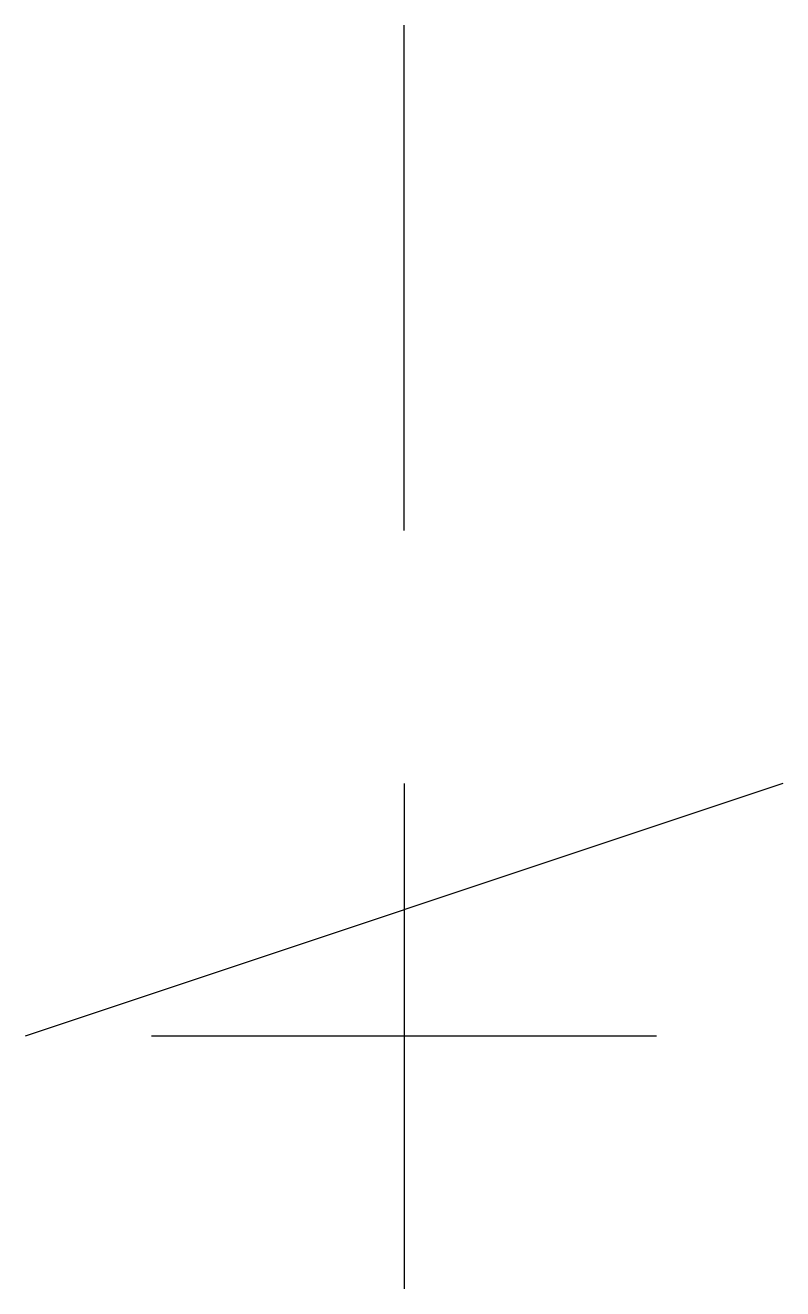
# Model space of a CAD drawing. Extents: x -1.5 to 1.5, y -1 to 4.
import ezdxf

# ---------------------------------------------------------------- set-up
doc = ezdxf.new("R2010")
doc.units = 0
for name, color, linetype in [('layer_r1_FS_BS', 7, 'Continuous'), ('layer_r1_RS_LS', 7, 'Continuous'), ('layer_r2_FS_BS', 7, 'Continuous'), ('layer_r2_RS_LS', 7, 'Continuous')]:
    doc.layers.add(name, color=color, linetype=linetype)

msp = doc.modelspace()

# ---------------------------------------------------------------- linework, layer by layer
at = {"layer": 'layer_r1_FS_BS'}
msp.add_line((0, 1, 1), (0, -1, 1), dxfattribs=at)
at = {"layer": 'layer_r1_RS_LS'}
msp.add_line((1, 0, 1), (-1, 0, 1), dxfattribs=at)
at = {"layer": 'layer_r2_FS_BS'}
msp.add_line((0, 2, 1), (0, 4, 1), dxfattribs=at)
at = {"layer": 'layer_r2_RS_LS'}
msp.add_line((1.5, 1, 1), (-1.5, 0, 1), dxfattribs=at)

doc.saveas('drawing.dxf')
